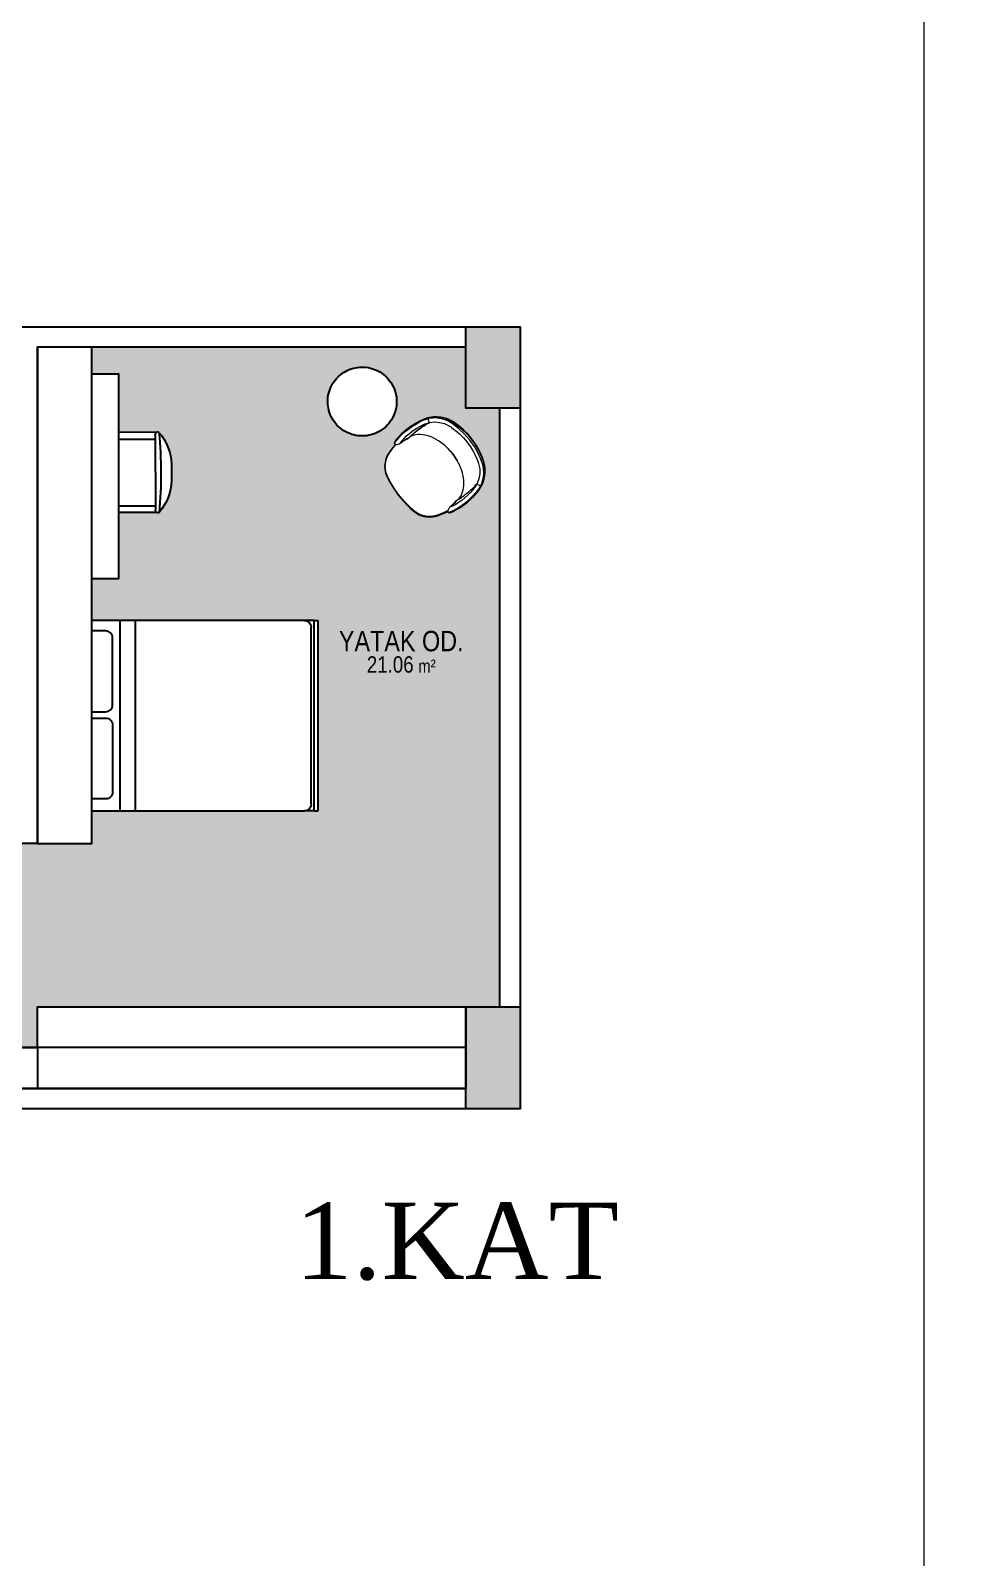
# Model space of a CAD drawing. Header units: metres. Extents: x 325971 to 582574, y 4156069 to 4412673.
# Drawn here: x 471632 to 472317, y 4269158 to 4270281 of the extents above; entities that cross this region are included whole.
import ezdxf
from ezdxf.enums import TextEntityAlignment as Align

# ---------------------------------------------------------------- set-up
doc = ezdxf.new("R2010")
doc.units = ezdxf.units.M
doc.layers.get('0').update_dxf_attribs({"color": 5, "lineweight": 0})
doc.layers.add('0_IFC_Area', color=100, linetype='Continuous', plot=False)
for name, color, linetype in [('0_IFC_Hatch', 250, 'Continuous'), ('0_IFC_Hatch_Structure', 251, 'Continuous'), ('0_IFC_Room_Text(No)_100', 12, 'Continuous'), ('0_IFC_Room_Text(No)_50', 12, 'Continuous'), ('0_IFC_Stair_Text', 221, 'Continuous'), ('0_IFC_Text_Explanation_100', 231, 'Continuous'), ('1_IFC_Concrete_Section', 50, 'Continuous'), ('2_IFC_Wall', 130, 'Continuous'), ('6_IFC_Furniture', 35, 'Continuous')]:
    doc.layers.add(name, color=color, linetype=linetype)
doc.styles.add('IFC_TEXT', font='ARIALN.TTF')
doc.styles.get("Standard").update_dxf_attribs({"font": 'times.ttf'})

# ---------------------------------------------------------------- blocks, each defined once
blk = doc.blocks.new('IFC_SAND2')
blk.add_wipeout([(-19, 0), (19, 0), (22.5, -0.8), (22.5, -0.8), (24.7, -2.4), (25.4, -3.2), (26.2, -4.4), (26.2, -4.4), (26.8, -6.1), (26.9, -6.9), (27, -8.1), (27, -9.3), (28.1, -9.3), (28.5, -9.4), (29.2, -9.8), (29.2, -9.8), (29.2, -9.8), (29.5, -10.3), (29.6, -10.9), (29.5, -44.2), (29.5, -44.2), (29.6, -44.4), (29.6, -44.4), (29.7, -44.7), (29.8, -44.9), (29.8, -45), (29.8, -45.3), (29.8, -45.3), (29.6, -45.6), (29.5, -45.8), (29.4, -45.9), (26.9, -47.9), (26.1, -48.4), (23.8, -49.8), (21.1, -51.3), (19.4, -52.1), (17.3, -52.9), (15.2, -53.5), (13.5, -54), (10.2, -54.6), (7.9, -54.8), (5.1, -55), (2.5, -54.9), (0, -54.9), (0, -54.9), (-2.9, -54.9), (-4.2, -54.9), (-6, -54.9), (-7.5, -54.8), (-9.3, -54.7), (-12.2, -54.2), (-14.6, -53.6), (-16.4, -53.1), (-18.5, -52.3), (-21.6, -50.9), (-22.5, -50.5), (-27.2, -47.5), (-29.4, -45.7), (-29.7, -44.3), (-29.5, -44), (-29.4, -10.7), (-29.4, -10.7), (-29.3, -10.2), (-29.3, -10.2), (-28.9, -9.6), (-28.9, -9.6), (-28.5, -9.3), (-28.5, -9.3), (-27.8, -9.1), (-27, -9.1), (-27, -8.7), (-27, -8.7), (-27, -8.1), (-27, -7.1), (-26.9, -6.7), (-26.7, -5.9), (-26.5, -5.2), (-26.1, -4.4), (-25.8, -3.8), (-25.5, -3.4), (-25, -2.7), (-24.3, -2), (-23.6, -1.5), (-22.9, -1.1), (-22.7, -0.9), (-21.3, -0.3), (-19.8, 0)]).dxf.layer = '6_IFC_Furniture'
at = {"layer": '6_IFC_Furniture'}
for p, q in [((-27, -9.3), (-27, -8.1)), ((-19, 0), (19, 0)), ((27, -9.3), (27, -8.1)), ((-29.4, -45.7), (-29.7, -44.3)), ((-27.5, -42.9), (27.5, -43.1)), ((-6, -54.9), (5.9, -55))]:
    blk.add_line(p, q, dxfattribs=at)
for points in [[(-29.5, -44), (-29.4, -10.7, -0.414214), (-27.8, -9.1), (-26, -9.1, -0.414214), (-24.4, -10.7), (-24.5, -42.9)], [(29.5, -44.2), (29.6, -10.9, 0.414214), (28.1, -9.3), (26.2, -9.3, 0.414214), (24.6, -10.9), (24.5, -43.1)]]:
    blk.add_lwpolyline(points, format="xyb", dxfattribs=at)
for centre, radius, start, end in [((-19, -8.1), 8.07, 90.1985, 180.1985), ((19, -8.1), 8.07, 359.8015, 89.8015), ((-27.5, -45.3), 2.39, 89.8015, 157.1315), ((27.5, -45.5), 2.39, 22.4715, 89.8015), ((28.6, -45), 1.2, 310.528, 22.4715), ((1.1, 277.2), 324.3, 264.6038, 274.9992), ((-4.7, -17.2), 37.7, 229.0749, 268.0364), ((4.9, -17.2), 37.7, 271.5666, 310.528)]:
    blk.add_arc(centre, radius, start, end, dxfattribs=at)
blk = doc.blocks.new('*U142')
blk.add_wipeout([(0, 0), (150, 0), (150, -60), (0, -60)]).dxf.layer = '6_IFC_Furniture'
at = {"layer": '6_IFC_Furniture', "transparency": 33554687}
blk.add_lwpolyline([(0, -60), (0, 0), (150, 0), (150, -60), (0, -60)], dxfattribs=at)
blk = doc.blocks.new('YK_140')
at = {"linetype": 'ByBlock', "transparency": 33554687}
blk.add_wipeout([(4178.2, 4003.5), (4038.2, 4003.5), (4038.2, 3998.5), (4038.2, 3953.5), (4038.2, 3803.5), (4178.2, 3803.5), (4178.2, 3953.5), (4178.2, 3998.5)], dxfattribs=at).dxf.layer = '6_IFC_Furniture'
at = {"layer": '6_IFC_Furniture'}
for p, q in [((4038.2, 3813.5), (4038.2, 4003.5)), ((4038.2, 4003.5), (4178.2, 4003.5)), ((4038.2, 3998.5), (4178.2, 3998.5)), ((4178.2, 4003.5), (4178.2, 3813.5)), ((4038.2, 3806.5), (4038.2, 3813.5)), ((4178.2, 3806.5), (4038.2, 3806.5)), ((4038.2, 3806.5), (4038.2, 3803.5)), ((4173.2, 3808.5), (4043.2, 3808.5)), ((4178.2, 3806.5), (4178.2, 3813.5)), ((4178.2, 3806.5), (4178.2, 3803.5)), ((4178.2, 3803.5), (4038.2, 3803.5))]:
    blk.add_line(p, q, dxfattribs=at)
at = {"layer": '6_IFC_Furniture', "linetype": 'ByBlock', "transparency": 33554687}
for p, q in [((4038.2, 3949.3), (4178.2, 3949.3)), ((4038.2, 3938), (4178.2, 3938))]:
    blk.add_line(p, q, dxfattribs=at)
for points in [[(4105.2, 3986.9), (4105.2, 3959.6, -0.414214), (4100.2, 3954.6), (4050.8, 3954.6, -0.414214), (4045.8, 3959.6), (4045.8, 3986.9, -0.414214), (4050.8, 3991.9), (4100.2, 3991.9, -0.414214)], [(4109.9, 3986.9), (4109.9, 3959.6, 0.414214), (4114.9, 3954.6), (4164.3, 3954.6, 0.414214), (4169.3, 3959.6), (4169.3, 3986.9, 0.414214), (4164.3, 3991.9), (4114.9, 3991.9, 0.414214)]]:
    blk.add_lwpolyline(points, format="xyb", close=True, dxfattribs=at)
at = {"layer": '6_IFC_Furniture'}
for centre, start, end in [((4043.2, 3813.5), 180, 270), ((4173.2, 3813.5), 270, 0)]:
    blk.add_arc(centre, 5, start, end, dxfattribs=at)
blk = doc.blocks.new('*U144')
blk.add_wipeout([(0, 0), (365, 0), (365, -40), (0, -40)]).dxf.layer = '6_IFC_Furniture'
at = {"layer": '6_IFC_Furniture', "transparency": 33554687}
blk.add_lwpolyline([(0, -40), (0, 0), (365, 0), (365, -40)], close=True, dxfattribs=at)
blk = doc.blocks.new('*U240')
blk.add_wipeout([(0, 0), (315, 0), (315, -60), (0, -60)]).dxf.layer = '6_IFC_Furniture'
at = {"layer": '6_IFC_Furniture', "transparency": 33554687}
blk.add_lwpolyline([(315, 0), (315, -60), (0, -60), (0, 0)], close=True, dxfattribs=at)
blk.add_lwpolyline([(0, -30), (315, -30)], dxfattribs=at)
blk = doc.blocks.new('*U145')
blk.add_wipeout([(0, 0), (135, 0), (135, -30), (0, -30)]).dxf.layer = '6_IFC_Furniture'
at = {"layer": '6_IFC_Furniture', "transparency": 33554687}
blk.add_lwpolyline([(135, 0), (135, -30), (0, -30), (0, 0)], close=True, dxfattribs=at)
blk.add_lwpolyline([(0, -30), (135, -30)], dxfattribs=at)
blk = doc.blocks.new('IFC_COFFE TABLE')
at = {"transparency": 33554687}
blk.add_wipeout([(1.6, -25.3), (3.2, -25.1), (4.8, -24.9), (6.3, -24.5), (7.8, -24.1), (9.3, -23.5), (10.8, -22.9), (12.2, -22.2), (13.6, -21.4), (14.9, -20.5), (16.2, -19.5), (17.4, -18.5), (18.5, -17.3), (19.5, -16.1), (20.5, -14.9), (21.4, -13.6), (22.2, -12.2), (22.9, -10.8), (23.6, -9.3), (24.1, -7.8), (24.5, -6.3), (24.9, -4.7), (25.1, -3.2), (25.3, -1.6), (25.3, 0), (25.3, 1.6), (25.1, 3.2), (24.9, 4.8), (24.5, 6.3), (24.1, 7.8), (23.5, 9.3), (22.9, 10.8), (22.2, 12.2), (21.4, 13.6), (20.5, 14.9), (19.5, 16.2), (18.5, 17.4), (17.3, 18.5), (16.1, 19.5), (14.9, 20.5), (13.6, 21.4), (12.2, 22.2), (10.8, 22.9), (9.3, 23.6), (7.8, 24.1), (6.3, 24.5), (4.7, 24.9), (3.2, 25.1), (1.6, 25.3), (0, 25.3), (-1.6, 25.3), (-3.2, 25.1), (-4.8, 24.9), (-6.3, 24.5), (-7.8, 24.1), (-9.3, 23.5), (-10.8, 22.9), (-12.2, 22.2), (-13.6, 21.4), (-14.9, 20.5), (-16.2, 19.5), (-17.4, 18.5), (-18.5, 17.3), (-19.5, 16.1), (-20.5, 14.9), (-21.4, 13.6), (-22.2, 12.2), (-22.9, 10.8), (-23.6, 9.3), (-24.1, 7.8), (-24.5, 6.3), (-24.9, 4.7), (-25.1, 3.2), (-25.3, 1.6), (-25.3, 0), (-25.3, -1.6), (-25.1, -3.2), (-24.9, -4.8), (-24.5, -6.3), (-24.1, -7.8), (-23.5, -9.3), (-22.9, -10.8), (-22.2, -12.2), (-21.4, -13.6), (-20.5, -14.9), (-19.5, -16.2), (-18.5, -17.4), (-17.3, -18.5), (-16.1, -19.5), (-14.9, -20.5), (-13.6, -21.4), (-12.2, -22.2), (-10.8, -22.9), (-9.3, -23.6), (-7.8, -24.1), (-6.3, -24.5), (-4.7, -24.9), (-3.2, -25.1), (-1.6, -25.3), (0, -25.3)], dxfattribs=at).dxf.layer = '6_IFC_Furniture'
at = {"layer": '6_IFC_Furniture', "transparency": 33554687}
blk.add_lwpolyline([(1.6, -25.3), (3.2, -25.1), (4.8, -24.9), (6.3, -24.5), (7.8, -24.1), (9.3, -23.5), (10.8, -22.9), (12.2, -22.2), (13.6, -21.4), (14.9, -20.5), (16.2, -19.5), (17.4, -18.5), (18.5, -17.3), (19.5, -16.1), (20.5, -14.9), (21.4, -13.6), (22.2, -12.2), (22.9, -10.8), (23.6, -9.3), (24.1, -7.8), (24.5, -6.3), (24.9, -4.7), (25.1, -3.2), (25.3, -1.6), (25.3, 0), (25.3, 1.6), (25.1, 3.2), (24.9, 4.8), (24.5, 6.3), (24.1, 7.8), (23.5, 9.3), (22.9, 10.8), (22.2, 12.2), (21.4, 13.6), (20.5, 14.9), (19.5, 16.2), (18.5, 17.4), (17.3, 18.5), (16.1, 19.5), (14.9, 20.5), (13.6, 21.4), (12.2, 22.2), (10.8, 22.9), (9.3, 23.6), (7.8, 24.1), (6.3, 24.5), (4.7, 24.9), (3.2, 25.1), (1.6, 25.3), (0, 25.3), (-1.6, 25.3), (-3.2, 25.1), (-4.8, 24.9), (-6.3, 24.5), (-7.8, 24.1), (-9.3, 23.5), (-10.8, 22.9), (-12.2, 22.2), (-13.6, 21.4), (-14.9, 20.5), (-16.2, 19.5), (-17.4, 18.5), (-18.5, 17.3), (-19.5, 16.1), (-20.5, 14.9), (-21.4, 13.6), (-22.2, 12.2), (-22.9, 10.8), (-23.6, 9.3), (-24.1, 7.8), (-24.5, 6.3), (-24.9, 4.7), (-25.1, 3.2), (-25.3, 1.6), (-25.3, 0), (-25.3, -1.6), (-25.1, -3.2), (-24.9, -4.8), (-24.5, -6.3), (-24.1, -7.8), (-23.5, -9.3), (-22.9, -10.8), (-22.2, -12.2), (-21.4, -13.6), (-20.5, -14.9), (-19.5, -16.2), (-18.5, -17.4), (-17.3, -18.5), (-16.1, -19.5), (-14.9, -20.5), (-13.6, -21.4), (-12.2, -22.2), (-10.8, -22.9), (-9.3, -23.6), (-7.8, -24.1), (-6.3, -24.5), (-4.7, -24.9), (-3.2, -25.1), (-1.6, -25.3), (0, -25.3)], close=True, dxfattribs=at)
blk = doc.blocks.new('Hull Koltuk1')
blk.add_wipeout([(31.2, -46.9), (31.5, -46.6), (32.1, -45.5), (32.3, -44.8), (32.5, -44.2), (32.8, -42.9), (32.9, -41.9), (33.1, -40.9), (33.3, -39.9), (33.3, -39.5), (33.5, -38.4), (33.6, -36.8), (33.6, -35.9), (33.7, -35.1), (33.7, -34.4), (33.7, -33.4), (33.7, -32.3), (33.6, -30.9), (33.6, -29.7), (33.5, -29.5), (33.5, -28.5), (33.4, -28), (33.3, -26.2), (33.2, -25.4), (33, -24.4), (32.9, -23.8), (32.6, -22.2), (32.5, -21.6), (32.3, -20.4), (32.1, -19.6), (31.7, -18.4), (31.1, -16.8), (30.7, -15.8), (30.2, -14.7), (29.6, -13.6), (29, -12.6), (28.5, -11.9), (27.5, -10.7), (26.2, -9.1), (25.4, -8.3), (23.6, -6.7), (22.4, -5.8), (21, -4.9), (19.6, -4.2), (18.5, -3.6), (16.3, -2.8), (15.1, -2.4), (13.1, -1.9), (10.5, -1.3), (7.4, -0.7), (6.4, -0.6), (4.4, -0.3), (1.9, -0.1), (-0.7, 0), (-1.5, 0), (-3, -0.1), (-5, -0.1), (-6.2, -0.3), (-7.4, -0.4), (-7.4, -0.4), (-9.9, -0.7), (-9.9, -0.7), (-11.3, -1), (-12.1, -1.1), (-14.4, -1.6), (-15.2, -1.8), (-16.7, -2.3), (-18, -2.6), (-18.6, -2.9), (-19.6, -3.2), (-20.7, -3.6), (-21.8, -4.2), (-22, -4.3), (-22.9, -4.7), (-23.8, -5.3), (-23.8, -5.3), (-24.7, -6), (-25.3, -6.3), (-25.7, -6.6), (-26.1, -7), (-26.8, -7.5), (-27.2, -7.9), (-27.9, -8.5), (-28.2, -8.9), (-28.7, -9.4), (-29.3, -10.1), (-29.7, -10.6), (-30.8, -12), (-30.8, -12), (-31.5, -13), (-31.8, -13.8), (-32.5, -14.7), (-32.8, -15.5), (-33, -15.9), (-33.4, -16.9), (-33.7, -17.7), (-33.9, -18.5), (-34.2, -19.3), (-34.4, -20.2), (-34.6, -20.8), (-34.7, -21.5), (-34.9, -22.3), (-35.1, -23.6), (-35.1, -23.6), (-35.2, -24.5), (-35.3, -24.9), (-35.4, -26), (-35.6, -27.1), (-35.7, -28.1), (-35.8, -29), (-35.8, -30.3), (-35.9, -31.5), (-35.9, -32.8), (-35.9, -34), (-35.9, -35.2), (-35.8, -36.4), (-35.8, -37.2), (-35.7, -38.4), (-35.6, -39.2), (-35.4, -40.3), (-35.3, -41.3), (-35.1, -42.4), (-35, -42.8), (-34.9, -43.4), (-34.8, -43.9), (-34.5, -44.9), (-34.3, -45.7), (-34, -46.6), (-33.4, -46.9), (-33.2, -47), (-32.9, -46.9), (-32.5, -46.8), (-32.2, -48), (-31.9, -49.3), (-31.6, -50.4), (-31.3, -51.6), (-31.1, -52.4), (-30.8, -53.3), (-30.5, -54.1), (-30.3, -54.9), (-29.9, -55.7), (-29.9, -55.7), (-29.6, -56.5), (-29.3, -57.1), (-29, -57.7), (-28.5, -58.4), (-28.3, -58.8), (-28, -59.2), (-28, -59.2), (-27.5, -59.9), (-27.1, -60.4), (-26.7, -60.9), (-26.3, -61.3), (-25.7, -61.9), (-25.4, -62.1), (-24.7, -62.8), (-24.2, -63.1), (-23.6, -63.5), (-23.6, -63.5), (-22.5, -64.3), (-22.5, -64.3), (-21.3, -64.9), (-20.7, -65.2), (-20.4, -65.3), (-20.1, -65.5), (-19.5, -65.7), (-18.2, -66.1), (-18.2, -66.1), (-16.3, -66.5), (-16.3, -66.5), (-15, -66.8), (-13.7, -67), (-12.4, -67.2), (-11.8, -67.3), (-11.1, -67.4), (-10.3, -67.5), (-9.2, -67.6), (-8.6, -67.7), (-7.1, -67.8), (-6.4, -67.9), (-5.6, -67.9), (-5.6, -67.9), (-4.5, -67.9), (-3.7, -68), (-2.7, -68), (-0.9, -68), (-0.4, -68), (0.8, -68), (1.8, -68), (2.6, -68), (3.4, -67.9), (4.2, -67.9), (5.2, -67.8), (6.1, -67.7), (6.7, -67.6), (7.6, -67.5), (8.7, -67.4), (9.3, -67.3), (10.4, -67.2), (11.3, -67), (12.6, -66.8), (13.2, -66.7), (13.9, -66.6), (14.7, -66.4), (15.2, -66.3), (15.6, -66.2), (16.5, -66), (16.5, -66), (17.3, -65.7), (17.7, -65.5), (19, -65), (20.2, -64.3), (21.3, -63.7), (22.4, -62.8), (23.4, -62), (24.3, -61), (25.2, -60), (25.9, -59), (26.6, -57.9), (27.3, -56.7), (27.8, -55.5), (28.2, -54.3), (28.5, -53.6), (28.7, -52.9), (28.8, -52.6), (29, -51.9), (29.2, -51.3), (29.3, -50.6), (29.5, -50.1), (29.7, -49.3), (29.8, -48.7), (30.1, -47.5), (30.1, -47.2)]).dxf.layer = '6_IFC_Furniture'
at = {"layer": '6_IFC_Furniture', "lineweight": 9}
for p, q in [((-17.6, -2.5), (-18.5, -2.7)), ((16.2, -2.7), (15.1, -2.4)), ((-33, -15.9), (-33.1, -16.1)), ((-33, -16), (-33.1, -16.1)), ((-32.6, -15.1), (-33, -16)), ((-33, -16), (-33, -16)), ((-32.6, -16.2), (-32.2, -15.4)), ((-30.4, -23.8), (-30.2, -21.7)), ((-30.3, -21.7), (-30.4, -23.8)), ((27.4, -17.1), (27.4, -17.1)), ((-30.5, -27.1), (-30.4, -23.8)), ((-30.4, -23.8), (-30.5, -27.1)), ((-35.8, -36.8), (-35.8, -37.6)), ((-30.2, -34.6), (-30.2, -34.9)), ((-30.2, -37.7), (-30.2, -34.9)), ((28, -34.8), (27.9, -37.7)), ((-33.1, -47), (-33.2, -47)), ((30.9, -47), (30.9, -46.9))]:
    blk.add_line(p, q, dxfattribs=at)
for points in [[(30.3, -14.9), (29, -12.6), (27.5, -10.7), (26, -8.9), (23.8, -6.9), (21.6, -5.3), (19.7, -4.2), (18, -3.5), (16.3, -2.8), (14.6, -2.3), (9.9, -1.1), (5, -0.3), (0, 0), (-5, -0.1), (-9.9, -0.7), (-14.4, -1.6), (-15.9, -2), (-17.6, -2.5), (-19.6, -3.2), (-22, -4.3), (-23.8, -5.3), (-25.7, -6.6), (-27.5, -8.2), (-29.3, -10.1), (-31.1, -12.4), (-32.6, -15.1)], [(-18.5, -2.7), (-20.7, -3.6), (-22.9, -4.7), (-24.9, -6), (-26.8, -7.5), (-28.5, -9.2), (-30.1, -11), (-31.5, -13), (-32.6, -15)], [(-32.2, -15.4), (-30.7, -12.8), (-28.9, -10.4), (-26.8, -8.2), (-24.4, -6.3), (-21.8, -4.8), (-19, -3.6), (-14.7, -2.2), (-10.3, -1.3), (-5.8, -0.7), (-1.2, -0.5), (3.4, -0.7), (7.9, -1.3), (12.3, -2.2), (16.7, -3.5), (19.5, -4.7), (22.1, -6.3), (24.4, -8.1), (26.5, -10.3), (28.4, -12.6), (29.9, -15.2)], [(29.9, -15.2), (28.3, -12.8), (26.4, -10.5), (24.2, -8.5), (21.7, -6.8), (19.1, -5.5), (16.4, -4.4), (10.6, -2.9), (4.7, -2), (-1.2, -1.7), (-7.1, -2.1), (-12.9, -3), (-18.7, -4.5), (-21.4, -5.5), (-24, -6.9), (-26.5, -8.7), (-28.6, -10.6), (-30.6, -12.9), (-32.2, -15.4)], [(-29.6, -17.1), (-27.7, -14), (-25.2, -11.3), (-22.2, -9), (-18.8, -7.3)], [(-17.8, -6.9), (-17.4, -6.8), (-17, -6.7), (-16.4, -6.5), (-15.3, -6.2), (-13.2, -5.7), (-9.6, -4.9), (-5.3, -4.4), (-1.1, -4.2)], [(-1.1, -4.2), (3.1, -4.4), (7.3, -4.9), (10, -5.4), (12.8, -6.1), (15.4, -6.9)], [(30.3, -14.9), (29.1, -12.8), (27.8, -10.9), (26.2, -9.1), (24.5, -7.5), (22.6, -6), (20.6, -4.7), (18.5, -3.6), (16.2, -2.7)], [(16.4, -7.2), (19.9, -8.9), (22.9, -11.2), (25.4, -14), (27.4, -17.1)], [(-33.1, -16.1), (-34.2, -19.3), (-34.9, -22.3), (-35.3, -24.9), (-35.6, -27.1), (-35.8, -29), (-35.9, -31.5), (-35.9, -34), (-35.8, -36.4), (-35.8, -37)], [(-33.2, -47), (-33.2, -47), (-33.3, -46.8), (-33.5, -46.5), (-33.7, -45.9), (-34.2, -44.1), (-34.7, -41.8), (-35.1, -39), (-35.4, -35.7), (-35.4, -32.3), (-35.2, -28.7), (-34.8, -25.2), (-34.2, -21.6)], [(-34.2, -21.6), (-33.6, -19), (-32.6, -16.4)], [(-32.6, -16.2), (-32, -16.5), (-31.4, -16.8), (-30.9, -16.9), (-30.4, -17.1), (-30, -17.1), (-29.7, -17.1), (-29.6, -17.1)], [(-32.6, -16.4), (-32, -16.6), (-31.4, -16.8), (-30.9, -17), (-30.4, -17.1), (-30, -17.2), (-29.8, -17.2), (-29.6, -17.1)], [(-30.2, -37.7), (-30.2, -37.4), (-30.3, -37.3), (-30.3, -37.2), (-30.4, -37.3), (-30.5, -37.9), (-30.5, -38.6), (-30.6, -39.3), (-30.6, -40), (-30.7, -40.8), (-30.7, -41.6), (-30.7, -42.4), (-30.8, -43), (-30.9, -43.2), (-31, -43.2), (-31.1, -42.9), (-31.3, -42.4), (-31.6, -41), (-31.9, -39), (-32.2, -36.5), (-32.3, -33.8), (-32.3, -31.5), (-32.2, -29.3), (-32, -27), (-31.5, -24), (-31.1, -21.6)], [(-31.1, -21.6), (-30.8, -20.4), (-30.5, -19.3), (-29.6, -17.1)], [(-29.6, -17.1), (-30, -19.2), (-30.3, -21.7)], [(-30.2, -21.7), (-30.1, -19.9), (-29.8, -18.4), (-29.6, -17.1)], [(-7, -18.3), (-9, -18.6), (-11, -19), (-13, -19.6), (-14.9, -20.2), (-16.7, -20.9), (-18.5, -21.7), (-20.1, -22.5), (-21.7, -23.5), (-23.1, -24.5), (-24.5, -25.6), (-25.7, -26.8), (-26.8, -28), (-27.8, -29.2), (-28.6, -30.5), (-29.3, -31.9), (-29.8, -33.2), (-30.2, -34.6)], [(-7, -18.3), (-5, -18.1), (-3.2, -17.9), (-2.3, -17.9), (-1.5, -17.9), (-0.6, -17.9), (0.1, -17.9), (0.9, -17.9), (1.6, -17.9), (2.3, -18), (2.9, -18), (3.5, -18.1), (4, -18.2), (5, -18.3)], [(28, -34.8), (27.6, -33.4), (27.1, -32), (26.4, -30.7), (25.6, -29.4), (24.7, -28.1), (23.6, -26.9), (22.4, -25.7), (21.1, -24.6), (19.6, -23.6), (18.1, -22.7), (16.4, -21.8), (14.7, -21), (12.9, -20.3), (11, -19.6), (9, -19.1), (7, -18.7), (5, -18.3)], [(27.4, -17.1), (27.5, -17.2), (27.8, -17.2), (28.2, -17.1), (28.6, -17), (29.2, -16.8), (29.8, -16.6), (30.4, -16.3)], [(27.4, -17.1), (27.4, -17.1), (27.4, -17.1), (27.4, -17.1)], [(28.2, -24.5), (28.1, -23.3), (28.1, -22.1), (28, -21.1), (27.9, -20.2), (27.6, -18.5), (27.4, -17.1)], [(27.4, -17.1), (28.2, -19.3), (28.8, -21.6)], [(28.8, -21.6), (29.4, -24.6), (29.8, -27.7), (30, -30.7), (30.1, -33.7), (30, -36.5), (29.7, -39), (29.4, -41), (29, -42.4), (28.9, -42.9), (28.7, -43.2), (28.6, -43.2), (28.6, -43), (28.5, -42.4), (28.5, -41.6), (28.5, -40.8), (28.3, -38.4), (28.2, -37.7), (28.2, -37.3), (28.1, -37.2), (28.1, -37.3), (28, -37.4), (27.9, -37.7)], [(30.4, -16.3), (31.3, -18.9), (32, -21.6)], [(32.4, -20.8), (31.7, -18.4), (30.8, -16)], [(33.4, -38.4), (33.6, -36.4), (33.7, -34.6), (33.7, -32.8), (33.6, -30.9), (33.5, -29), (33.3, -27.1), (33.1, -24.8), (32.6, -22.2), (32, -19.3), (30.8, -16.1)], [(32, -21.6), (32.6, -25.2), (33, -28.7), (33.2, -32.3), (33.1, -35.8), (32.9, -39), (32.5, -41.8), (32, -44.2), (31.5, -45.9), (31.3, -46.5), (31.1, -46.8), (30.9, -47), (30.9, -47)], [(33.5, -38.4), (33.5, -38.4), (33.7, -35.1), (33.7, -31.6), (33.5, -28), (33, -24.4), (32.4, -20.8)], [(-30.2, -34.6), (-30.5, -30.6), (-30.5, -27.1)], [(-30.5, -27.1), (-30.5, -30.8), (-30.2, -34.9)], [(-35.8, -37), (-35.7, -38.1), (-35.6, -39.2), (-35.4, -40.3), (-35.3, -41.4), (-35.1, -42.4), (-34.9, -43.3), (-34.7, -44.1), (-34.5, -44.9), (-34.3, -45.5), (-34, -46.1), (-33.8, -46.5), (-33.6, -46.8), (-33.4, -46.9), (-33.2, -47)], [(-35.8, -37.6), (-35.7, -38.4), (-35.3, -41.3), (-34.9, -43.6), (-34.4, -45.4), (-34.2, -46), (-34, -46.4), (-33.8, -46.6), (-33.8, -46.6)], [(-33.1, -47), (-32.9, -46.9), (-32.3, -46.5), (-31.9, -46.2), (-31.5, -45.7), (-31.3, -45.3), (-31, -44.4), (-30.9, -43.5), (-30.8, -43.1)], [(-30.8, -43.1), (-30.8, -42.8), (-30.7, -42), (-30.7, -41.4), (-30.7, -40.8), (-30.7, -40.2), (-30.7, -39.7), (-30.7, -39.6)], [(28.5, -39.1), (28.5, -39.3), (28.4, -39.6), (28.4, -40.1), (28.5, -40.7), (28.5, -41.4), (28.5, -42.1), (28.6, -43)], [(28.6, -43), (28.6, -43.1), (28.8, -44.4), (29.2, -45.4), (29.8, -46.3), (30.3, -46.7), (30.9, -46.9), (30.9, -46.9)], [(30.9, -47), (31.2, -46.9), (31.5, -46.6), (31.8, -46.1), (32.1, -45.5), (32.5, -44.2), (32.8, -42.9), (33.1, -40.9), (33.4, -38.8), (33.4, -38.4)], [(-32.5, -46.7), (-31.9, -49.3), (-31.3, -51.6), (-30.8, -53.3), (-30.3, -54.9), (-29.6, -56.5), (-28.3, -58.8), (-26.7, -60.9), (-24.7, -62.8), (-22.5, -64.3), (-20.1, -65.5), (-17.6, -66.3), (-15, -66.8), (-12.4, -67.2), (-7.1, -67.8), (-1.8, -68.1), (3.4, -67.9), (8.7, -67.4), (11.3, -67), (13.9, -66.6), (16.5, -66), (19, -65), (21.3, -63.7), (23.4, -62), (25.2, -60), (26.6, -57.9), (27.3, -56.7), (27.8, -55.5), (28.4, -54), (29, -51.9), (29.7, -49.4), (30.3, -46.6)], [(29.9, -46.3), (29.8, -46.5), (29.8, -46.7), (29.7, -46.9), (29.7, -47.1), (29.7, -47.2), (29.6, -47.4), (29.6, -47.6), (29.6, -47.8), (29.5, -48), (29.5, -48.2), (29.4, -48.4), (29.4, -48.6), (29.3, -48.8), (29.3, -48.9), (29.2, -49.1), (29.2, -49.3), (29.2, -49.5), (29.1, -49.7), (29.1, -49.9), (29, -50.1), (29, -50.3), (28.9, -50.4), (28.9, -50.6), (28.8, -50.8), (28.8, -51), (28.7, -51.2), (28.7, -51.4), (28.6, -51.6), (28.5, -51.8), (28.5, -51.9), (28.4, -52.1), (28.4, -52.3), (28.3, -52.5), (28.3, -52.7), (28.2, -52.9), (28.2, -53.1), (28.1, -53.2), (28, -53.4), (28, -53.6), (27.9, -53.8), (27.9, -54), (27.8, -54.2), (27.7, -54.3), (27.7, -54.5), (27.6, -54.7), (27.5, -54.9), (27.5, -55.1), (27.4, -55.3), (27.3, -55.4), (27.3, -55.6), (27.2, -55.8), (27.1, -56), (27, -56.1), (27, -56.3), (26.9, -56.5), (26.8, -56.7), (26.7, -56.8), (26.6, -57), (26.5, -57.2), (26.4, -57.3), (26.3, -57.5), (26.3, -57.7), (26.2, -57.8), (26.1, -58), (26, -58.2), (25.9, -58.3), (25.7, -58.5), (25.6, -58.7), (25.5, -58.8), (25.4, -59), (25.3, -59.1), (25.2, -59.3), (25.1, -59.4), (25, -59.6), (24.8, -59.7), (24.7, -59.9), (24.6, -60), (24.5, -60.2), (24.3, -60.3), (24.2, -60.5), (24.1, -60.6), (23.9, -60.8), (23.8, -60.9), (23.7, -61.1), (23.5, -61.2), (23.4, -61.3), (23.3, -61.5), (23.1, -61.6), (23, -61.7), (22.8, -61.9), (22.7, -62), (22.5, -62.1), (22.4, -62.2), (22.2, -62.4), (22.1, -62.5), (21.9, -62.6), (21.8, -62.7), (21.6, -62.8), (21.5, -63), (21.3, -63.1), (21.2, -63.2), (21, -63.3), (20.8, -63.4), (20.7, -63.5), (20.5, -63.6), (20.4, -63.7), (20.2, -63.8), (20, -63.9), (19.9, -64), (19.7, -64.1), (19.5, -64.2), (19.3, -64.3), (19.2, -64.4), (19, -64.5), (18.8, -64.5), (18.6, -64.6), (18.5, -64.7), (18.3, -64.8), (18.1, -64.9), (17.9, -64.9), (17.8, -65), (17.6, -65.1), (17.4, -65.2), (17.2, -65.2), (17, -65.3), (16.8, -65.3), (16.7, -65.4), (16.5, -65.5), (16.3, -65.5), (16.1, -65.6), (15.9, -65.6), (15.7, -65.7), (15.6, -65.7), (15.4, -65.8), (15.2, -65.8), (15, -65.9), (14.8, -65.9), (14.6, -65.9), (14.4, -66), (14.2, -66), (14, -66.1), (13.9, -66.1), (13.7, -66.1), (13.5, -66.2), (13.3, -66.2), (13.1, -66.2), (12.9, -66.3), (12.7, -66.3), (12.5, -66.3), (12.3, -66.4), (12.1, -66.4), (12, -66.4), (11.8, -66.5), (11.6, -66.5), (11.4, -66.5), (11.2, -66.6), (11, -66.6), (10.8, -66.6), (10.6, -66.7), (10.4, -66.7), (10.2, -66.7), (10, -66.7), (9.9, -66.8), (9.7, -66.8), (9.5, -66.8), (9.3, -66.9), (9.1, -66.9), (8.9, -66.9), (8.7, -66.9), (8.5, -67), (8.3, -67), (8.1, -67), (7.9, -67), (7.8, -67.1), (7.6, -67.1), (7.4, -67.1), (7.2, -67.1), (7, -67.1), (6.8, -67.2), (6.6, -67.2), (6.4, -67.2), (6.2, -67.2), (6, -67.2), (5.8, -67.3), (5.6, -67.3), (5.4, -67.3), (5.3, -67.3), (5.1, -67.3), (4.9, -67.3), (4.7, -67.4), (4.5, -67.4), (4.3, -67.4), (4.1, -67.4), (3.9, -67.4), (3.7, -67.4), (3.5, -67.4), (3.3, -67.4), (3.1, -67.5), (2.9, -67.5), (2.7, -67.5), (2.6, -67.5), (2.4, -67.5), (2.2, -67.5), (2, -67.5), (1.8, -67.5), (1.6, -67.5), (1.4, -67.5), (1.2, -67.5), (1, -67.5), (0.8, -67.6), (0.6, -67.6), (0.4, -67.6), (0.2, -67.6), (0, -67.6), (-0.1, -67.6), (-0.3, -67.6), (-0.5, -67.6), (-0.7, -67.6), (-0.9, -67.6), (-1.1, -67.6), (-1.3, -67.6), (-1.5, -67.6), (-1.7, -67.6), (-1.9, -67.6), (-2.1, -67.6), (-2.3, -67.6), (-2.5, -67.6), (-2.7, -67.6), (-2.8, -67.6), (-3, -67.6), (-3.2, -67.5), (-3.4, -67.5), (-3.6, -67.5), (-3.8, -67.5), (-4, -67.5), (-4.2, -67.5), (-4.4, -67.5), (-4.6, -67.5), (-4.8, -67.5), (-5, -67.5), (-5.2, -67.5), (-5.4, -67.5), (-5.6, -67.4), (-5.7, -67.4), (-5.9, -67.4), (-6.1, -67.4), (-6.3, -67.4), (-6.5, -67.4), (-6.7, -67.4), (-6.9, -67.4), (-7.1, -67.3), (-7.3, -67.3), (-7.5, -67.3), (-7.7, -67.3), (-7.9, -67.3), (-8.1, -67.3), (-8.3, -67.2), (-8.5, -67.2), (-8.7, -67.2), (-8.8, -67.2), (-9, -67.2), (-9.2, -67.1), (-9.4, -67.1), (-9.6, -67.1), (-9.8, -67.1), (-10, -67.1), (-10.2, -67), (-10.4, -67), (-10.6, -67), (-10.8, -67), (-11, -66.9), (-11.2, -66.9), (-11.3, -66.9), (-11.5, -66.9), (-11.7, -66.8), (-11.9, -66.8), (-12.1, -66.8), (-12.3, -66.7), (-12.5, -66.7), (-12.7, -66.7), (-12.9, -66.7), (-13.1, -66.6), (-13.2, -66.6), (-13.4, -66.6), (-13.6, -66.5), (-13.8, -66.5), (-14, -66.5), (-14.2, -66.4), (-14.4, -66.4), (-14.6, -66.4), (-14.8, -66.3), (-15, -66.3), (-15.1, -66.3), (-15.3, -66.2), (-15.5, -66.2), (-15.7, -66.2), (-15.9, -66.1), (-16.1, -66.1), (-16.3, -66.1), (-16.5, -66), (-16.7, -66), (-16.8, -65.9), (-17, -65.9), (-17.2, -65.9), (-17.4, -65.8), (-17.6, -65.8), (-17.8, -65.7), (-18, -65.7), (-18.2, -65.6), (-18.3, -65.6), (-18.5, -65.5), (-18.7, -65.5), (-18.9, -65.4), (-19.1, -65.4), (-19.3, -65.3), (-19.4, -65.2), (-19.6, -65.2), (-19.8, -65.1), (-20, -65), (-20.2, -64.9), (-20.3, -64.9), (-20.5, -64.8), (-20.7, -64.7), (-20.9, -64.6), (-21, -64.5), (-21.2, -64.5), (-21.4, -64.4), (-21.6, -64.3), (-21.7, -64.2), (-21.9, -64.1), (-22.1, -64), (-22.3, -63.9), (-22.4, -63.8), (-22.6, -63.7), (-22.8, -63.6), (-22.9, -63.5), (-23.1, -63.4), (-23.2, -63.3), (-23.4, -63.2), (-23.6, -63.1), (-23.7, -63), (-23.9, -62.8), (-24, -62.7), (-24.2, -62.6), (-24.3, -62.5), (-24.5, -62.4), (-24.6, -62.2), (-24.8, -62.1), (-24.9, -62), (-25.1, -61.9), (-25.2, -61.7), (-25.4, -61.6), (-25.5, -61.5), (-25.6, -61.3), (-25.8, -61.2), (-25.9, -61.1), (-26, -60.9), (-26.2, -60.8), (-26.3, -60.6), (-26.4, -60.5), (-26.6, -60.4), (-26.7, -60.2), (-26.8, -60.1), (-26.9, -59.9), (-27.1, -59.8), (-27.2, -59.6), (-27.3, -59.5), (-27.4, -59.3), (-27.5, -59.1), (-27.7, -59), (-27.8, -58.8), (-27.9, -58.7), (-28, -58.5), (-28.1, -58.3), (-28.2, -58.2), (-28.3, -58), (-28.4, -57.8), (-28.5, -57.7), (-28.6, -57.5), (-28.7, -57.3), (-28.8, -57.2), (-28.9, -57), (-28.9, -56.8), (-29, -56.7), (-29.1, -56.5), (-29.2, -56.3), (-29.3, -56.1), (-29.4, -56), (-29.4, -55.8), (-29.5, -55.6), (-29.6, -55.4), (-29.6, -55.2), (-29.7, -55.1), (-29.8, -54.9), (-29.8, -54.7), (-29.9, -54.5), (-30, -54.3), (-30, -54.2), (-30.1, -54), (-30.2, -53.8), (-30.2, -53.6), (-30.3, -53.4), (-30.3, -53.2), (-30.4, -53.1), (-30.4, -52.9), (-30.5, -52.7), (-30.6, -52.5), (-30.6, -52.3), (-30.7, -52.1), (-30.7, -51.9), (-30.8, -51.8), (-30.8, -51.6), (-30.9, -51.4), (-30.9, -51.2), (-31, -51), (-31, -50.8), (-31.1, -50.6), (-31.1, -50.5), (-31.2, -50.3), (-31.2, -50.1), (-31.3, -49.9), (-31.3, -49.7), (-31.4, -49.5), (-31.4, -49.3), (-31.5, -49.2), (-31.5, -49), (-31.6, -48.8), (-31.6, -48.6), (-31.7, -48.4), (-31.7, -48.2), (-31.7, -48), (-31.8, -47.8), (-31.8, -47.7), (-31.9, -47.5), (-31.9, -47.3), (-31.9, -47.1), (-32, -46.9), (-32, -46.7), (-32.1, -46.5), (-32.1, -46.3)]]:
    blk.add_lwpolyline(points, dxfattribs=at)
for centre, radius, start, end in [((-9.6, -30), 24.4, 109.5893, 112.0063), ((8, -28.7), 23.1, 68.6526, 71.2134), ((-33.1, -16.1), 0.0428, 156.4765, 239.9457), ((-32.2, -15.2), 1.25, 228.0538, 251.6181), ((-33, -15.9), 0.0432, 156.8527, 239.529), ((-32.2, -15.1), 1.24, 227.7004, 251.3138), ((-32.6, -15), 0.0418, 154.8348, 238.3539), ((-31.7, -14.2), 1.27, 225.8245, 248.7586), ((26.3, -42), 64.3, 156.3957, 156.5194), ((-27.9, -17.8), 1.83, 157.0696, 158.3315), ((-1.2, -60.6), 42.7, 96.9401, 97.745), ((-1.1, -61.6), 43.7, 81.9558, 96.4768), ((29.4, -14), 1.3, 291.7866, 314.2788), ((5.5, -27.2), 27.1, 23.6086, 26.1728), ((30.2, -14.9), 0.105, 318.4121, 337.2062), ((30.3, -14.9), 0.0212, 330.7831, 41.331), ((6.1, -27), 27, 23.8805, 26.5051), ((30, -15.1), 1.25, 288.5173, 312.0486), ((30.8, -16), 0.0428, 300.1204, 23.6303), ((-53.4, -28.2), 81.7, 355.4271, 2.6033), ((-35.2, -37.8), 4.98, 334.7704, 1.1774), ((32.9, -37.9), 4.96, 178.7717, 205.6782)]:
    blk.add_arc(centre, radius, start, end, dxfattribs=at)
blk = doc.blocks.new('0_IFC_ROOM_TEXT_50')
at = {"layer": '0_IFC_Room_Text(No)_100', "insert": (13.2, -38.5), "char_height": 9.62, "attachment_point": 1, "style": 'IFC_TEXT'}
blk.add_mtext_dynamic_manual_height_columns('m²', width=16.695, gutter_width=6.88, heights=[0], dxfattribs=at)
at = {"layer": '0_IFC_Room_Text(No)_100', "style": 'IFC_TEXT'}
blk.add_attdef('ROOM_NAME', text='', height=13.5, dxfattribs=at).set_placement((0.7, -24.8), align=Align.MIDDLE_CENTER)
blk.add_attdef('AREA', text='', height=9.62, dxfattribs=at).set_placement((9.8, -48.1), align=Align.RIGHT)
at = {"layer": '0_IFC_Text_Explanation_100', "style": 'IFC_TEXT', "flags": 1}
for tag, p in [('DÖŞEME:', (-41.1, -62.8)), ('DUVAR:', (-41.1, -73.9)), ('TAVAN:', (-41.1, -85.2))]:
    blk.add_attdef(tag, p, '', height=7.7, dxfattribs=at)
blk = doc.blocks.new('A$C0934d755')
at = {"layer": '0_IFC_Area'}
blk.add_lwpolyline([(2274.3, -1460), (2109.3, -1460), (2109.3, -1580), (2139.3, -1580), (2139.3, -1640), (2589.3, -1640), (2589.3, -1580), (2614.3, -1580), (2614.3, -1140), (2589.4, -1140), (2589.4, -1095), (2274.3, -1095)], close=True, dxfattribs=at)
ref = blk.add_blockref('0_IFC_ROOM_TEXT_50', (2541.2, -1286.2))
ref.add_attrib('ROOM_NAME', 'YATAK OD.', dxfattribs={"layer": '0_IFC_Room_Text(No)_50', "height": 15, "style": 'IFC_TEXT'}).set_placement((2541.9, -1311.1), align=Align.MIDDLE_CENTER)
ref.add_attrib('AREA', '21.06', dxfattribs={"layer": '0_IFC_Room_Text(No)_100', "height": 12, "style": 'IFC_TEXT'}).set_placement((2551, -1334.3), align=Align.RIGHT)
blk = doc.blocks.new('A$Ca6392db9')
at = {"layer": '0_IFC_Hatch', "true_color": 0x939598}
h = blk.add_hatch(color=252, dxfattribs=at)
h.dxf.hatch_style = 1
h.paths.add_polyline_path([(319.2, -525), (839.2, -525), (839.2, -705), (984.2, -705), (984.2, -1040), (1284.2, -1040), (1284.2, -565), (1239.2, -565), (1239.2, -540), (984.2, -540), (984.2, -125), (319.2, -125)])
h.paths.add_polyline_path([(-20, -585), (-45, -585), (-45, -1155), (-20, -1155), (-20, -1200), (304.2, -1200), (304.2, -390), (-45, -390), (-45, -525), (-20, -525)])
h.paths.add_polyline_path([(184.7, -1765), (229.7, -1765), (229.7, -1790), (699.2, -1790), (699.2, -1375), (334.2, -1375), (334.2, -1395), (184.7, -1395)])
h.paths.add_polyline_path([(1299.2, -1410), (1879.2, -1410), (1879.2, -1154.8), (1879.3, -1055), (1299.2, -1055)])
h.paths.add_polyline_path([(2214.2, -1420), (2049.2, -1420), (2049.2, -1540), (2079.2, -1540), (2079.2, -1600), (2529.2, -1600), (2529.2, -1540), (2554.2, -1540), (2554.2, -1100), (2529.3, -1100), (2529.3, -1055), (2214.2, -1055)])
h.paths.add_polyline_path([(1299.2, -1600), (2039.2, -1600), (2039.2, -1420), (1289.2, -1420), (1289.2, -1540), (1299.2, -1540)])
h.paths.add_polyline_path([(1139.2, -1515), (1149.2, -1515), (1149.2, -1540), (1289.2, -1540), (1289.2, -1215), (1069.2, -1215), (1069.2, -1365), (1139.2, -1365)])
h.paths.add_polyline_path([(834.2, -715), (969.2, -715), (969.2, -1060), (1069.2, -1060), (1069.2, -1365), (314.2, -1365), (314.2, -1215), (834.2, -1215)])
at = {"layer": '0_IFC_Area'}
blk.add_lwpolyline([(2214.2, -1420), (2049.2, -1420), (2049.2, -1540), (2079.2, -1540), (2079.2, -1600), (2529.2, -1600), (2529.2, -1540), (2554.2, -1540), (2554.2, -1100), (2529.3, -1100), (2529.3, -1055), (2214.2, -1055)], close=True, dxfattribs=at)

msp = doc.modelspace()

# ---------------------------------------------------------------- hatches: boundary and pattern name
at = {"layer": '0_IFC_Hatch_Structure'}
h = msp.add_hatch(color=256, dxfattribs=at)
h.dxf.hatch_style = 1
h.paths.add_polyline_path([(471991.6, 4270003), (471951.6, 4270003), (471951.6, 4270063), (471991.6, 4270063)])
h = msp.add_hatch(color=256, dxfattribs=at)
h.dxf.hatch_style = 1
h.paths.add_polyline_path([(470491.6, 4266283.2), (470511.6, 4266283.2), (470511.6, 4266303.2), (470491.6, 4266303.2)])
h.paths.add_polyline_path([(470491.6, 4266128.2), (470511.6, 4266128.2), (470511.6, 4266148.2), (470491.6, 4266148.2)])
edge = h.paths.add_edge_path()
edge.add_arc((470501.6, 4267065.5), 220, 180, 270)
edge.add_arc((470501.6, 4267065.5), 220, 270, 360)
edge.add_line((470721.6, 4267065.5), (470721.6, 4267110.5))
edge.add_line((470721.6, 4267110.5), (470692.2, 4267110.5))
edge.add_line((470692.2, 4267110.5), (470692.2, 4267065.5))
edge.add_arc((470502, 4267065.3), 190.2, -269.8709, 0.0538, ccw=False)
edge.add_line((470501.6, 4267255.5), (470561.6, 4267255.5))
edge.add_line((470561.6, 4267255.5), (470561.6, 4267285.5))
edge.add_line((470561.6, 4267285.5), (470281.6, 4267285.5))
edge.add_line((470281.6, 4267285.5), (470281.6, 4267075.5))
edge.add_line((470281.6, 4267075.5), (470281.6, 4267065.5))
edge = h.paths.add_edge_path()
edge.add_arc((470501.6, 4269518), 220, 180, 270)
edge.add_arc((470501.6, 4269518), 220, 270, 360)
edge.add_line((470721.6, 4269518), (470721.6, 4269563))
edge.add_line((470721.6, 4269563), (470692.2, 4269563))
edge.add_line((470692.2, 4269563), (470692.2, 4269518))
edge.add_arc((470502, 4269517.8), 190.2, -269.8709, 0.0538, ccw=False)
edge.add_line((470501.6, 4269708), (470561.6, 4269708))
edge.add_line((470561.6, 4269708), (470561.6, 4269738))
edge.add_line((470561.6, 4269738), (470281.6, 4269738))
edge.add_line((470281.6, 4269738), (470281.6, 4269528))
edge.add_line((470281.6, 4269528), (470281.6, 4269518))
edge = h.paths.add_edge_path(flags=17)
edge.add_arc((470501.6, 4269518), 220, -90, 0, ccw=False)
edge.add_arc((470501.6, 4269518), 220, 270, 360)
edge = h.paths.add_edge_path(flags=17)
edge.add_arc((470501.6, 4269518), 220, 180, 270)
edge.add_arc((470501.6, 4269518), 220, 180, 270)
edge = h.paths.add_edge_path(flags=17)
edge.add_line((470281.6, 4269528), (470281.6, 4269518))
edge.add_line((470281.6, 4269528), (470281.6, 4269518))
edge = h.paths.add_edge_path(flags=17)
edge.add_line((470281.6, 4269738), (470281.6, 4269528))
edge.add_line((470281.6, 4269738), (470281.6, 4269528))
edge = h.paths.add_edge_path(flags=17)
edge.add_line((470561.6, 4269738), (470281.6, 4269738))
edge.add_line((470561.6, 4269738), (470281.6, 4269738))
edge = h.paths.add_edge_path(flags=17)
edge.add_line((470561.6, 4269708), (470561.6, 4269738))
edge.add_line((470561.6, 4269708), (470561.6, 4269738))
edge = h.paths.add_edge_path(flags=16)
edge.add_line((470501.6, 4269708), (470561.6, 4269708))
edge.add_line((470501.6, 4269708), (470561.6, 4269708))
edge = h.paths.add_edge_path(flags=17)
edge.add_arc((470502, 4269517.8), 190.2, 90.1291, 360.0538)
edge.add_arc((470502, 4269517.8), 190.2, 90.1291, 360.0538)
edge = h.paths.add_edge_path(flags=16)
edge.add_line((470692.2, 4269563), (470692.2, 4269518))
edge.add_line((470692.2, 4269563), (470692.2, 4269518))
edge = h.paths.add_edge_path(flags=17)
edge.add_line((470721.6, 4269563), (470692.2, 4269563))
edge.add_line((470721.6, 4269563), (470692.2, 4269563))
edge = h.paths.add_edge_path(flags=17)
edge.add_line((470721.6, 4269518), (470721.6, 4269563))
edge.add_line((470721.6, 4269518), (470721.6, 4269563))
h.paths.add_polyline_path([(471991.6, 4265803.2), (471991.6, 4266243.2), (471951.6, 4266243.2), (471951.6, 4265803.2)])
h = msp.add_hatch(color=256, dxfattribs=at)
h.dxf.hatch_style = 1
h.paths.add_polyline_path([(471991.6, 4269488), (471951.6, 4269488), (471951.6, 4269563), (471991.6, 4269563)])

# ---------------------------------------------------------------- linework, layer by layer
msp.add_circle((454272.5, 4284370.8, -128301.8), 128301.9)

# ---------------------------------------------------------------- block references
msp.add_blockref('A$Ca6392db9', (469422.4, 4271103))

# ---------------------------------------------------------------- texts
at = {"layer": '0_IFC_Stair_Text', "insert": (471825.9, 4269419.1), "char_height": 56.25, "attachment_point": 1}
msp.add_mtext_dynamic_manual_height_columns('1.KAT ', width=15615.704, gutter_width=281.2, heights=[0], dxfattribs=at)

# ---------------------------------------------------------------- next in the draw order: block references
at = {"xscale": -1, "rotation": 90.00000000000007}
msp.add_blockref('IFC_SAND2', (471680.3, 4269955.9), dxfattribs=at)

# ---------------------------------------------------------------- next in the draw order: block references
at = {"xscale": -1, "rotation": 270}
msp.add_blockref('*U142', (471696.6, 4269878), dxfattribs=at)

# ---------------------------------------------------------------- next in the draw order: linework, layer by layer
at = {"layer": '2_IFC_Wall'}
msp.add_lwpolyline([(470721.6, 4270063), (471991.6, 4270063), (471991.6, 4269488), (470721.6, 4269488)], dxfattribs=at)
msp.add_lwpolyline([(471951.6, 4270048), (471636.6, 4270048), (471636.6, 4269683), (471471.6, 4269683), (471471.6, 4269563), (471501.6, 4269563), (471501.6, 4269503), (471951.6, 4269503), (471951.6, 4269563), (471976.6, 4269563), (471976.6, 4270003), (471951.6, 4270003)], close=True, dxfattribs=at)

# ---------------------------------------------------------------- next in the draw order: block references
at = {"xscale": -1}
for name, p, rotation in [('IFC_COFFE TABLE', (471875.4, 4270008), 61.70004505582984), ('YK_140', (475646.5, 4273885.2), 90)]:
    msp.add_blockref(name, p, dxfattribs=dict(at, rotation=rotation))
at = {"rotation": 180}
msp.add_blockref('*U240', (471951.6, 4269503), dxfattribs=at)

# ---------------------------------------------------------------- next in the draw order: linework, layer by layer
at = {"layer": '1_IFC_Concrete_Section'}
msp.add_lwpolyline([(471991.6, 4269488), (471951.6, 4269488), (471951.6, 4269563), (471991.6, 4269563)], close=True, dxfattribs=at)

# ---------------------------------------------------------------- next in the draw order: block references
at = {"xscale": -1, "rotation": 270}
msp.add_blockref('*U144', (471676.6, 4269683), dxfattribs=at)
for name, p, rotation in [('Hull Koltuk1', (471956.6, 4269979.8), 308.0151591311767), ('*U145', (471636.6, 4269503), 180)]:
    msp.add_blockref(name, p, dxfattribs=dict(rotation=rotation))

# ---------------------------------------------------------------- next in the draw order: linework, layer by layer
msp.add_lwpolyline([(472288.2, 4265314.4), (469090.5, 4265314.4), (469090.5, 4271513.3), (472288.2, 4271513.3)], close=True)
at = {"layer": '1_IFC_Concrete_Section'}
msp.add_lwpolyline([(471991.6, 4270003), (471951.6, 4270003), (471951.6, 4270063), (471991.6, 4270063)], close=True, dxfattribs=at)

# ---------------------------------------------------------------- next in the draw order: block references
msp.add_blockref('A$C0934d755', (469362.2, 4271143), dxfattribs=at)

doc.saveas('drawing.dxf')
